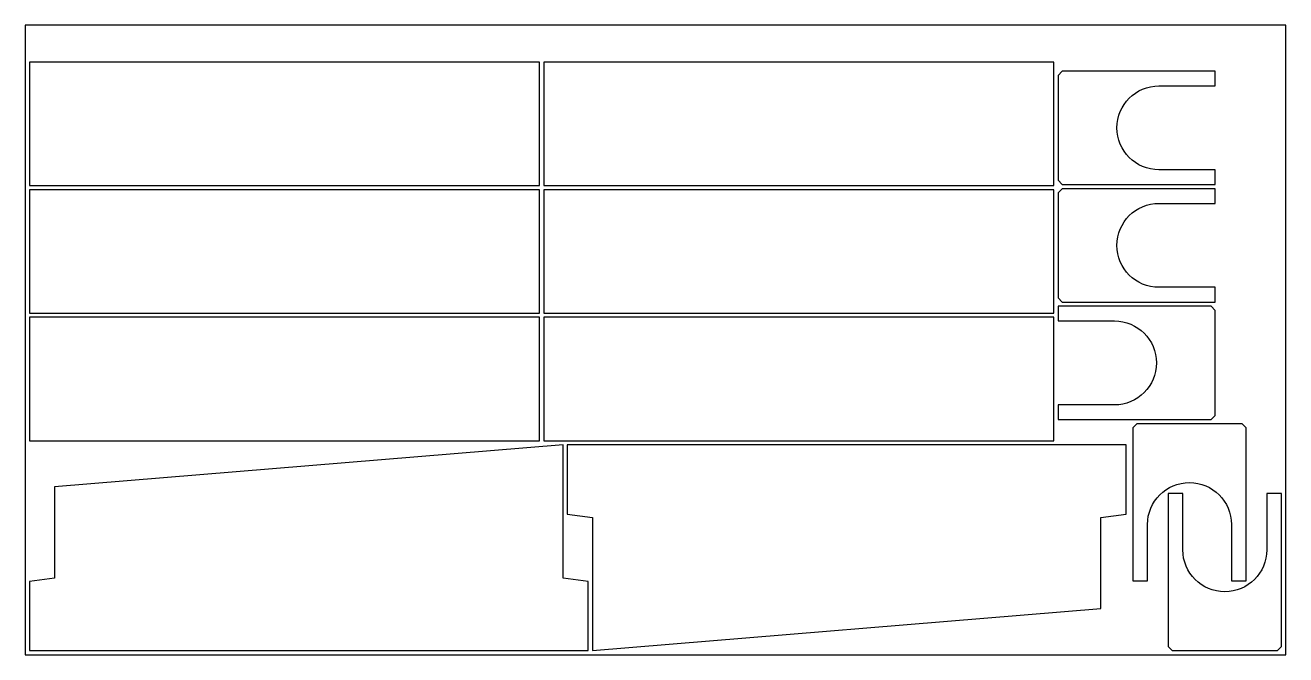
# Model space of a CAD drawing. Header units: metres. Extents: x 0 to 3000, y 0 to 1500.
import ezdxf

# ---------------------------------------------------------------- set-up
doc = ezdxf.new("R2010")
doc.units = ezdxf.units.M

msp = doc.modelspace()

# ---------------------------------------------------------------- linework, layer by layer
for points in [[(0, 0), (3000, 0), (3000, 1500), (0, 1500)], [(10, 1118.2), (1224.1, 1118.2), (1224.1, 1412.2), (10, 1412.2)], [(1234.1, 1118.2), (2448.1, 1118.2), (2448.1, 1412.2), (1234.1, 1412.2)], [(10, 814.1), (1224.1, 814.1), (1224.1, 1108.1), (10, 1108.1)], [(1234.1, 814.1), (2448.1, 814.1), (2448.1, 1108.1), (1234.1, 1108.1)], [(10, 510.1), (1224.1, 510.1), (1224.1, 804.1), (10, 804.1)], [(1234.1, 510.1), (2448.1, 510.1), (2448.1, 804.1), (1234.1, 804.1)], [(1280, 500), (70, 400.1), (70, 182.6), (10, 175), (10, 10), (1340, 10), (1340, 175), (1280, 182.6)], [(1350.1, 10), (2560.1, 110), (2560.1, 327.5), (2620.1, 335), (2620.1, 500), (1290.1, 500), (1290.1, 335), (1350.1, 327.5)]]:
    msp.add_lwpolyline(points, close=True)
for points in [[(2468.2, 1390.5), (2458.2, 1380.5), (2458.2, 1130.5), (2468.2, 1120.5), (2832.2, 1120.5), (2832.2, 1155.5), (2698.2, 1155.5, -1), (2698.2, 1355.5), (2832.2, 1355.5), (2832.2, 1390.5)], [(2468.2, 1110.5), (2458.2, 1100.5), (2458.2, 850.5), (2468.2, 840.5), (2832.2, 840.5), (2832.2, 875.5), (2698.2, 875.5, -1), (2698.2, 1075.5), (2832.2, 1075.5), (2832.2, 1110.5)], [(2822.2, 560.4), (2832.2, 570.4), (2832.2, 820.4), (2822.2, 830.4), (2458.2, 830.4), (2458.2, 795.4), (2592.2, 795.4, -1), (2592.2, 595.4), (2458.2, 595.4), (2458.2, 560.4)], [(2905.8, 540.4), (2895.8, 550.4), (2645.8, 550.4), (2635.8, 540.4), (2635.8, 176.4), (2670.8, 176.4), (2670.8, 310.4, -1), (2870.8, 310.4), (2870.8, 176.4), (2905.8, 176.4)], [(2719.9, 20.1), (2729.9, 10), (2979.9, 10), (2989.9, 20.1), (2989.9, 384), (2954.9, 384), (2954.9, 250.1, -1), (2754.9, 250.1), (2754.9, 384), (2719.9, 384)]]:
    msp.add_lwpolyline(points, format="xyb", close=True)

doc.saveas('drawing.dxf')
